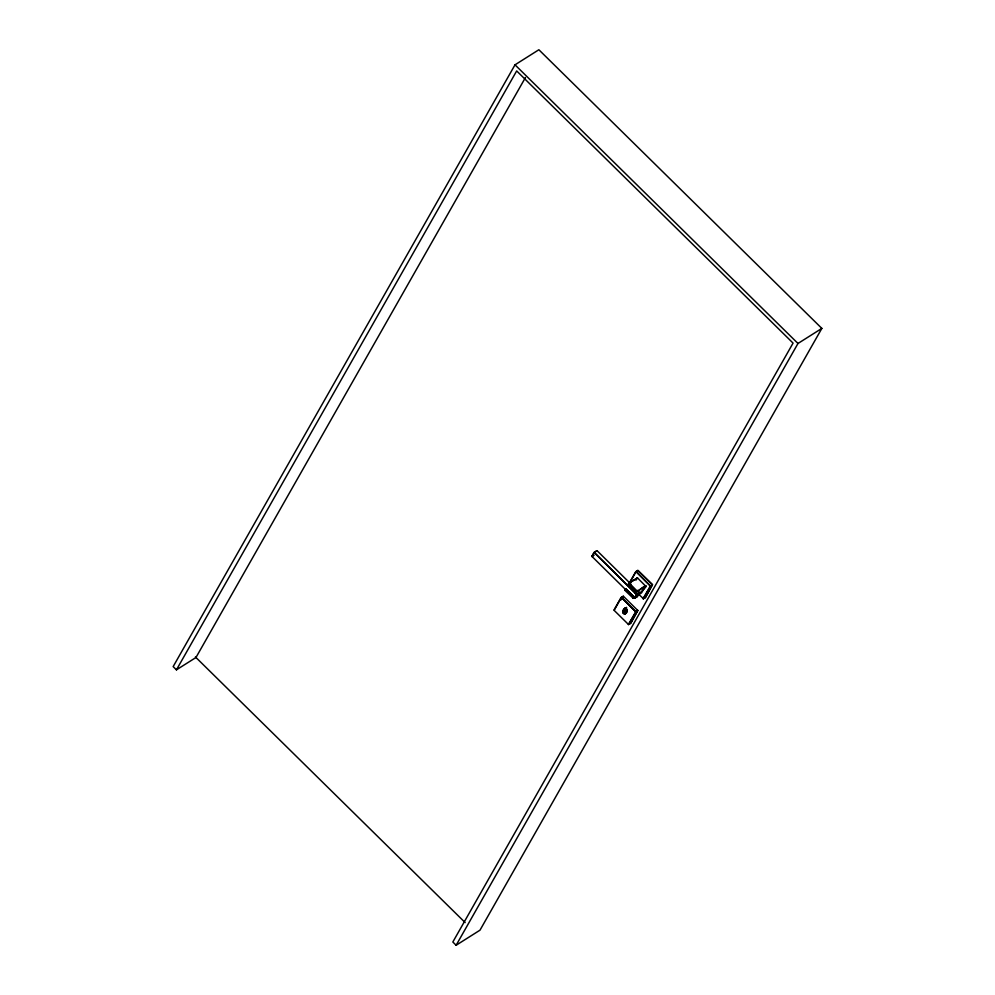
<?xml version="1.0" encoding="UTF-8"?>
<svg xmlns="http://www.w3.org/2000/svg" width="995" height="995" viewBox="0 0 995 995"><rect width="100%" height="100%" fill="white"/><g stroke="black" fill="none" stroke-linecap="round" stroke-linejoin="round"><path stroke-width="1.49" d="M626.539 609.052C628.392 617.621 618.368 612.796 624.959 608.181C629.362 607.821 625.594 616.8 623.268 612.547M626.887 610.644C624.375 601.54 620.022 621.315 626.44 607.572M176.451 669.834L516.679 70.931L793.065 343.101L452.837 942.004L456.133 945.25L479.988 930.176L821.845 328.4L538.867 49.75L515.012 64.824L173.155 666.6L176.451 669.834L195.965 657.508L525.472 77.486M624.872 590.085L625.855 588.816L633.753 596.59L633.106 598.182L624.959 590.383L625.855 588.816M614.027 609.972L621.154 597.423L623.355 596.241L637.795 610.52L630.731 623.355L628.529 624.537L614.126 610.345L621.216 597.709L623.355 596.241L620.917 599.985M629.387 582.933L635.805 571.64L637.708 570.433L652.421 584.65L645.382 597.56L643.479 598.766L638.006 593.592M630.171 581.951L635.867 571.914L638.006 570.458L652.446 584.737L645.382 597.56L643.18 598.741L650.606 586.217L652.421 584.65L650.282 586.105L643.156 598.654M635.942 580.16L637.484 577.884L645.469 585.968L641.564 592.846L636.725 595.893M626.303 608.778L624.922 608.53L623.28 612.211M625.743 608.331L624.512 610.918L626.228 612.845L624.624 610.308L622.833 611.502M632.857 598.169L633.753 596.59M630.432 582.983L628.131 584.799L629.027 583.219L637.484 577.884L628.79 583.207L628.056 584.5L636.029 592.572C629.499 597.062 660.742 573.543 637.696 595.11M637.335 590.358L639.549 592.585L637.484 596.54C626.564 603.094 646.178 586.739 636.775 594.587L634.424 598.293L591.95 556.429L594.003 552.474L597.075 550.708L630.842 584.003M628.504 624.45L635.631 611.9L637.77 610.433L630.668 623.081L628.529 624.537L635.954 612.012L637.77 610.433M456.133 945.25L797.99 343.474L821.845 328.4M637.235 596.515L634.424 598.293M625.233 613.343L623.604 612.821M593.766 555.011L591.975 556.503L593.853 555.309M624.922 608.53L626.589 607.41M622.758 611.726L624.798 610.47M622.77 612.012L624.723 610.694M623.106 612.186L624.723 610.955M622.87 612.348L624.798 611.253M623.044 612.696L624.785 611.589M623.28 613.044L625.121 611.863L626.415 612.621M623.567 613.355L625.37 612.136M623.877 613.629L625.631 612.36M624.387 613.48L625.905 612.522M624.188 613.828L626.178 612.609M624.487 613.94L626.601 612.547M624.76 613.977L626.502 612.883M596.826 550.683L594.065 552.698L591.975 556.503M636.004 592.498L645.382 585.657M633.84 596.9L625.606 588.791M515.012 64.824L797.99 343.474M195.43 656.974L465.162 922.589M594.251 552.486L636.775 594.587L594.251 552.486M636.103 571.652L650.606 586.217L636.103 571.652M629.027 583.219L637.011 591.304L629.027 583.219M621.452 597.448L635.954 612.012L621.452 597.448"/></g></svg>
